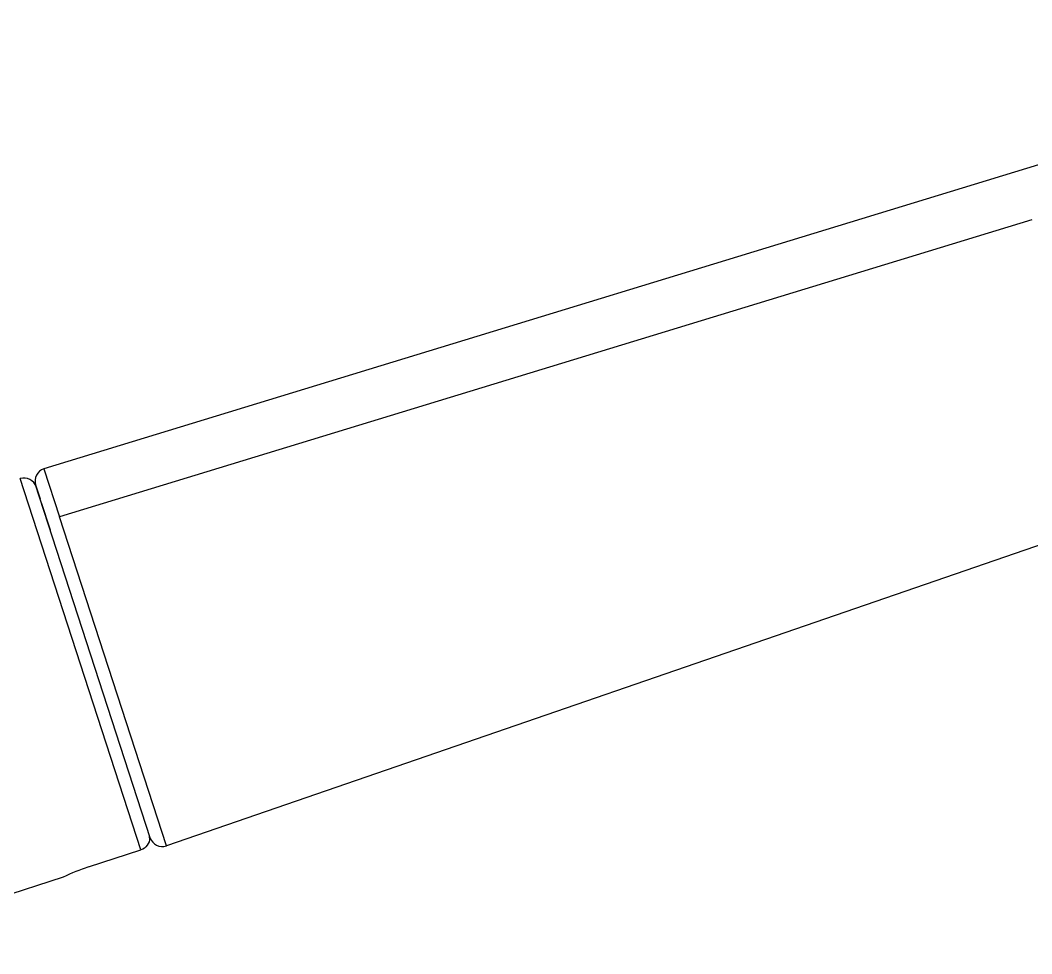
# Model space of a CAD drawing. Header units: millimetres. Extents: x 120 to 1856, y -818 to 764.
# Drawn here: x 1421.8 to 1501.7, y 679.2 to 753 of the extents above; entities that cross this region are included whole.
import ezdxf

# ---------------------------------------------------------------- set-up
doc = ezdxf.new("R2010")
doc.units = ezdxf.units.MM
doc.header["$LTSCALE"] = 0.1

msp = doc.modelspace()

# ---------------------------------------------------------------- linework, layer by layer
at = {"color": 7, "linetype": 'Continuous'}
for p, q in [((1501.7312, 737.2034), (1424.928, 713.7223)), ((1529.609, 720.8828), (1433.3687, 687.7446)), ((1423.694, 717.521), (1424.9284, 713.7207)), ((1431.3552, 687.4128), (1421.822, 716.753)), ((1432.0921, 688.3811), (1423.0336, 716.2603)), ((1423.0361, 716.2562), (1423.3911, 715.1606)), ((1423.4825, 714.8787), (1424.1896, 712.6981)), ((1433.3687, 687.7446), (1424.9285, 713.7207)), ((1427.2181, 686.0685), (1431.3552, 687.4128)), ((1425.2197, 685.2617), (1406.598, 679.2111))]:
    msp.add_line(p, q, dxfattribs=at)
msp.add_lwpolyline([(1539.8361, 752.9704), (1513.968, 745.1256), (1423.692, 717.5255)], dxfattribs=at)
for centre, radius, start, end in [((1422.131, 715.8019), 1, 18, 108), ((1423.9874, 716.5649), 1.0001, 107.058564, 197.708587), ((1431.0162, 688.3661), 1.0279, 0.291435, 17.944197), ((1433.0431, 688.6901), 1, 198, 289), ((1432.0375, 671.2539), 15.5788, 108.020375, 115.952989)]:
    msp.add_arc(centre, radius, start, end, dxfattribs=at)
msp.add_open_spline([(1432.044, 688.3713), (1432.0449, 688.1643), (1431.9135, 687.7388), (1431.552, 687.4767), (1431.3552, 687.4128)], degree=3, knots=[0, 0, 0, 0, 0.5001335, 1, 1, 1, 1], dxfattribs=at)

doc.saveas('drawing.dxf')
